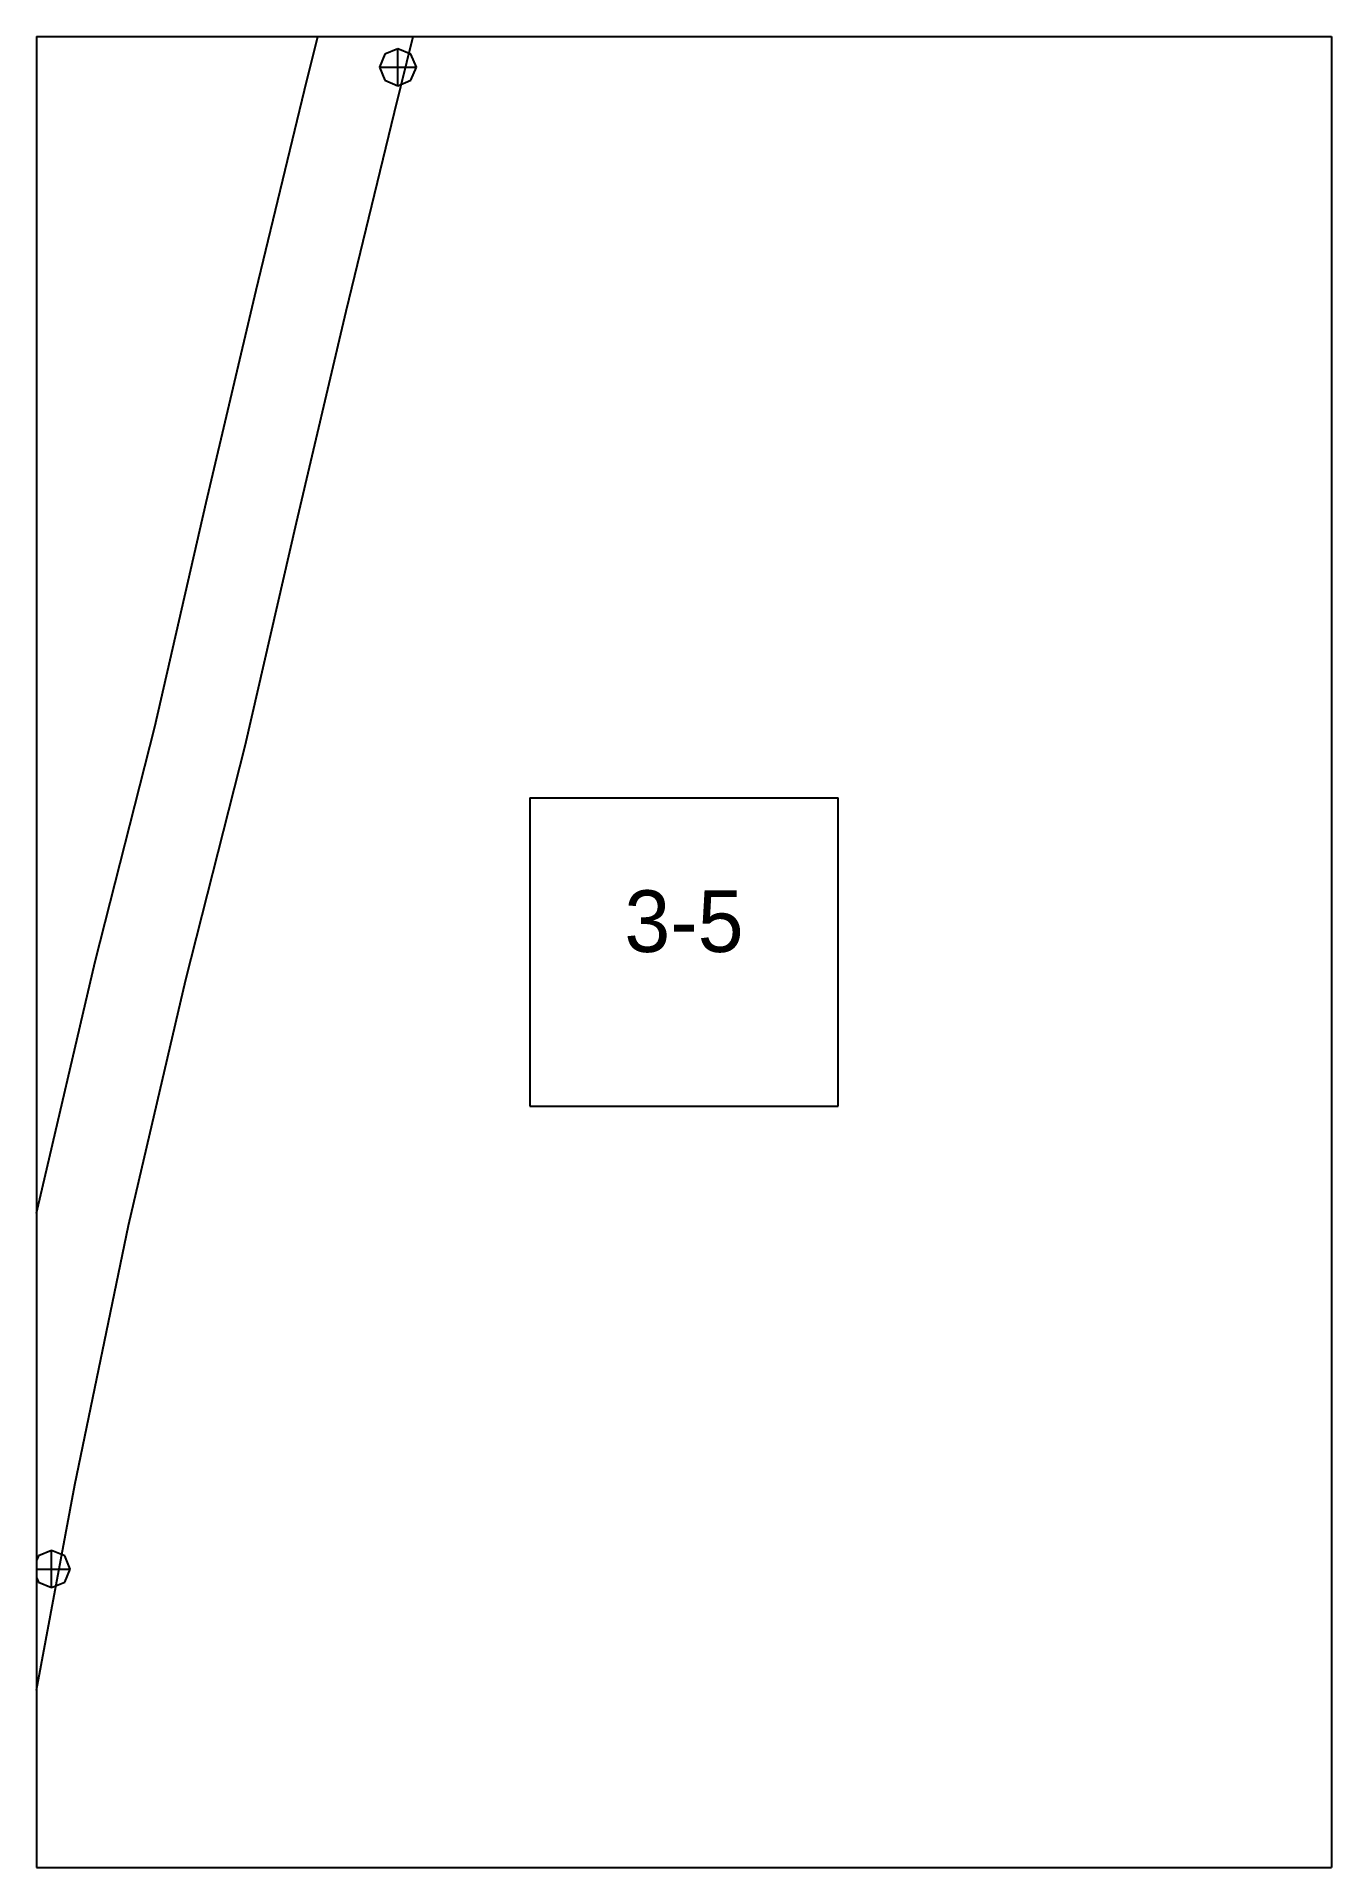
# Paper-space layout 'Plan 3-5' of a CAD drawing. Header units: metres, sheet in millimetres. Extents: x 0 to 210, y 0 to 297.
# The model-space entities are those that its viewports show. They can reach past a viewport. Long polylines and large blocks are cut down to what shows.
import ezdxf
from ezdxf.enums import TextEntityAlignment as Align

# ---------------------------------------------------------------- set-up
doc = ezdxf.new("R2010")
doc.units = ezdxf.units.M
for name, color, linetype in [('default', 7, 'Continuous'), ('TEXTLAYER', 7, 'Continuous'), ('VIEWPORTS', 7, 'Continuous')]:
    doc.layers.add(name, color=color, linetype=linetype)

msp = doc.modelspace()

# ---------------------------------------------------------------- linework, layer by layer
at = {"color": 9}
for p, q in [((840, -297), (840, -594)), ((840, -297), (840, -594)), ((1050, -297), (1050, -594)), ((1050, -297), (1050, -594)), ((630, -594), (840, -594)), ((630, -594), (840, -594)), ((840, -594), (1050, -594)), ((840, -594), (840, -891)), ((840, -594), (1050, -594)), ((840, -594), (840, -891)), ((1050, -594), (1260, -594)), ((1050, -594), (1050, -891)), ((1050, -594), (1260, -594)), ((1050, -594), (1050, -891)), ((920, -717.5), (970, -717.5)), ((920, -717.5), (920, -767.5)), ((970, -767.5), (970, -717.5)), ((920, -767.5), (970, -767.5)), ((630, -891), (840, -891)), ((630, -891), (840, -891)), ((840, -891), (1050, -891)), ((840, -891), (840, -1188)), ((840, -891), (1050, -891)), ((840, -891), (840, -1188)), ((1050, -891), (1260, -891)), ((1050, -891), (1050, -1188)), ((1050, -891), (1260, -891)), ((1050, -891), (1050, -1188))]:
    msp.add_line(p, q, dxfattribs=at)
at = {"layer": 'default', "color": 7, "linetype": 'Continuous'}
for p, q in [((883.47, -602.69), (890.97, -572.28)), ((898.03, -606.28), (905.49, -576.05)), ((896.48, -596.83), (895.6, -598.96)), ((898.6, -595.96), (896.48, -596.83)), ((900.72, -596.83), (898.6, -595.96)), ((898.6, -601.96), (898.6, -595.96)), ((901.6, -598.96), (900.72, -596.83)), ((895.6, -598.96), (896.48, -601.08)), ((895.6, -598.96), (901.6, -598.96)), ((900.72, -601.08), (901.6, -598.96)), ((875.6, -635.14), (883.47, -602.69)), ((896.48, -601.08), (898.6, -601.96)), ((898.6, -601.96), (900.72, -601.08)), ((890.2, -638.55), (898.03, -606.28)), ((867.49, -669.57), (875.6, -635.14)), ((882.13, -672.81), (890.2, -638.55)), ((859.16, -705.96), (867.49, -669.57)), ((873.83, -709.03), (882.13, -672.81)), ((849.5, -744.04), (859.16, -705.96)), ((864.22, -746.94), (873.83, -709.03)), ((840.15, -784.14), (849.5, -744.04)), ((854.9, -786.86), (864.22, -746.94)), ((831.43, -826.27), (840.15, -784.14)), ((846.19, -828.92), (854.9, -786.86)), ((838, -873.01), (846.19, -828.92)), ((840.31, -840.48), (839.43, -842.6)), ((842.43, -839.6), (840.31, -840.48)), ((844.55, -840.48), (842.43, -839.6)), ((842.43, -845.6), (842.43, -839.6)), ((845.43, -842.6), (844.55, -840.48)), ((839.43, -842.6), (840.31, -844.72)), ((839.43, -842.6), (845.43, -842.6)), ((844.55, -844.72), (845.43, -842.6)), ((840.31, -844.72), (842.43, -845.6)), ((842.43, -845.6), (844.55, -844.72))]:
    msp.add_line(p, q, dxfattribs=at)

# ---------------------------------------------------------------- texts
at = {"layer": 'TEXTLAYER', "color": 1}
msp.add_text('3-5', height=10, dxfattribs=at).set_placement((945, -742.5), align=Align.CENTER)

psp = doc.layouts.new('Plan 3-5')

# ---------------------------------------------------------------- viewports
at = {"layer": 'VIEWPORTS'}
psp.add_viewport(center=(105, 148.5), size=(210, 297), view_center_point=(945, -742.5), view_height=297, dxfattribs=at)

doc.saveas('drawing.dxf')
